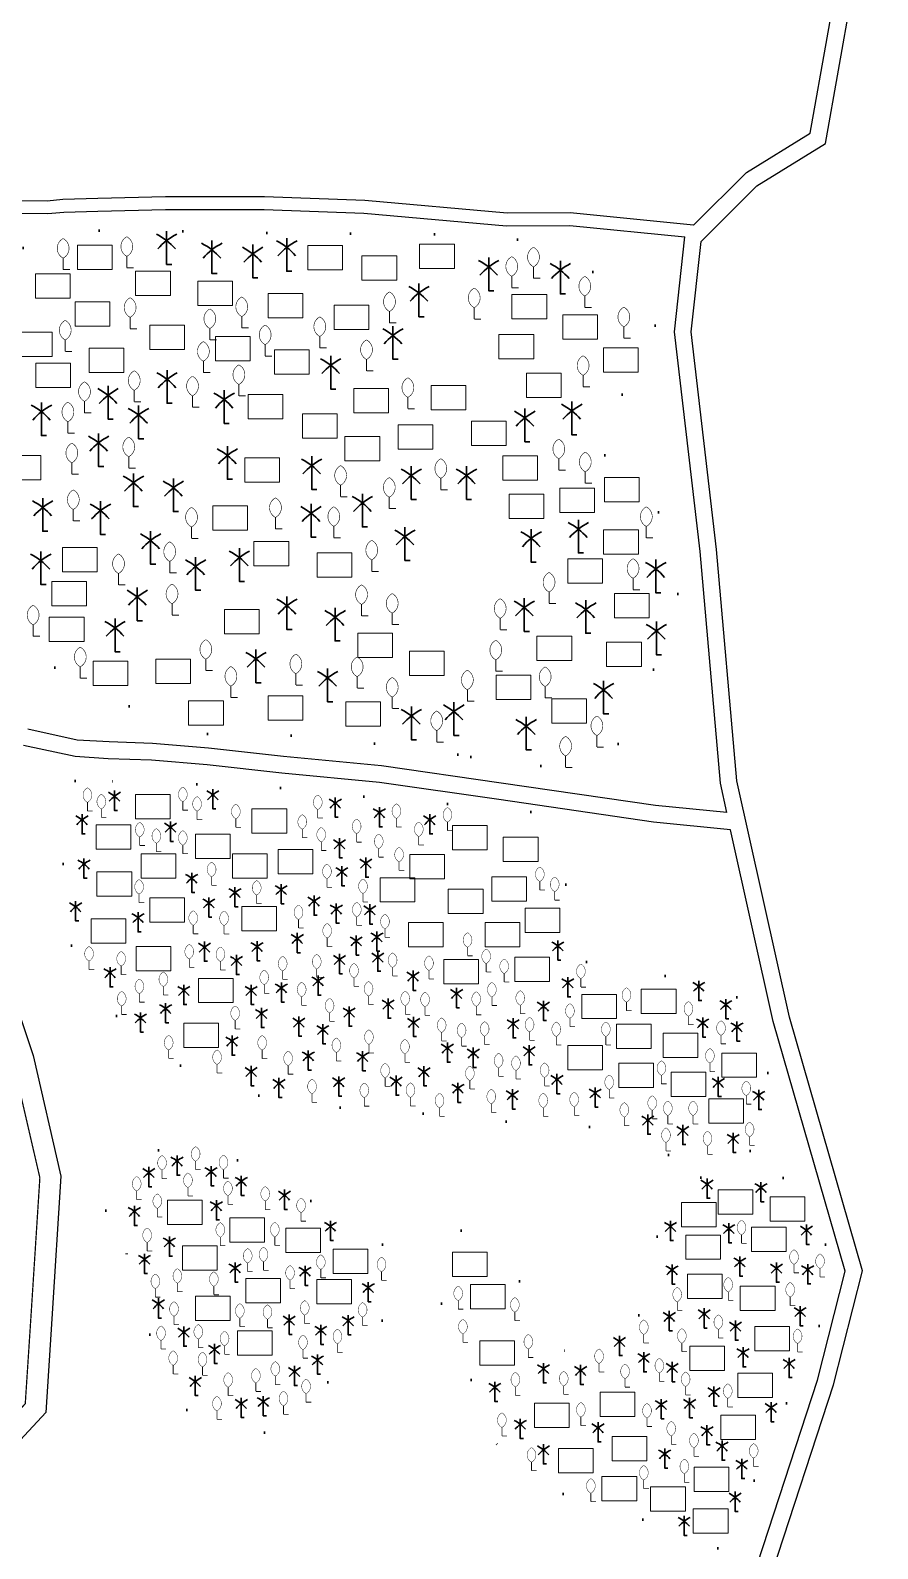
# Model space of a CAD drawing. Header units: millimetres. Extents: x 103 to 31322, y -126863 to -48.
# Drawn here: x 30540.9 to 30743.3, y -126451.6 to -126089.1 of the extents above; entities that cross this region are included whole.
import ezdxf

# ---------------------------------------------------------------- set-up
doc = ezdxf.new("R2010")
doc.units = ezdxf.units.MM
doc.header["$MEASUREMENT"] = 0
doc.linetypes.add('CENTERX2', pattern=[4, 2.5, -0.5, 0.5, -0.5])
doc.linetypes.add('DOT2', pattern=[0.125, 0, -0.125])
for name, color, linetype in [('Home Stead', 151, 'Continuous'), ('Khal', 4, 'Continuous'), ('Trees', 77, 'Continuous')]:
    doc.layers.add(name, color=color, linetype=linetype)
doc.layers.add('HOUSE', color=144, linetype='Continuous', lineweight=18)
doc.layers.add('PUCCA ROAD', color=1, linetype='Continuous', lineweight=30)

# ---------------------------------------------------------------- blocks, each defined once
blk = doc.blocks.new('A$C01DB3217')
at = {"layer": 'Trees', "color": 1, "lineweight": 30}
blk.add_lwpolyline([(0, 0.0028), (0, -0.00714), (0.00154, -0.00714)], dxfattribs=at)
for centre, start, end in [((-0.01201, -0.01535), 41.2491, 62.6782), ((0.01201, -0.01535), 117.3218, 138.7509)]:
    blk.add_arc(centre, 0.01949, start, end, dxfattribs=at)
blk = doc.blocks.new('A$C7FEE66E4')
at = {"layer": 'Trees', "linetype": 'Continuous', "const_width": 0.000142}
blk.add_lwpolyline([(0, 0.00001, 0.606435), (0, 0.00493, 0.606435)], format="xyb", close=True, dxfattribs=at)
at = {"layer": 'Trees', "linetype": 'Continuous', "const_width": 0.000252}
for points in [[(0, 0.00001), (0, -0.00287)], [(0, -0.00287), (0.00172, -0.00287)]]:
    blk.add_lwpolyline(points, dxfattribs=at)

msp = doc.modelspace()

# ---------------------------------------------------------------- linework, layer by layer
at = {"layer": 'Home Stead', "color": 7, "linetype": 'DOT2', "lineweight": 50, "ltscale": 159.474072, "flags": 128}
for points in [[(30505.89, -126183.34), (30505.89, -126183.34), (30510.35, -126179.5), (30522.37, -126175.21), (30530.1, -126172.06), (30534.39, -126166.34), (30534.68, -126157.76), (30539.83, -126138.6), (30556.15, -126136.88), (30573.6, -126136.88), (30591.92, -126137.45), (30607.95, -126137.45), (30633.37, -126137.87), (30648.46, -126137.28), (30666.4, -126140.73), (30672.01, -126144.28), (30689.72, -126157.6), (30691.45, -126165.16), (30686.33, -126172.17), (30674.27, -126183.59), (30674.27, -126187.69), (30675.69, -126189.42), (30679.94, -126191.31), (30683.73, -126192.89), (30685.3, -126193.83), (30688.46, -126196.67), (30690.32, -126201.14), (30693.05, -126213.58), (30695.57, -126223.19), (30695.57, -126227.28), (30694.63, -126236.26), (30688.79, -126242.72), (30685.64, -126246.82), (30681.69, -126259.24), (30670.22, -126265.47), (30657.59, -126264.16), (30646.12, -126262.52), (30646.12, -126262.52), (30633.82, -126260.56), (30621.03, -126259.08), (30605.79, -126257.44), (30594.8, -126257.44), (30580.05, -126256.95), (30567.75, -126252.04), (30548.73, -126242.53), (30537.75, -126235.16), (30527.15, -126224.88), (30520.61, -126222.39), (30512.98, -126218.5), (30509.09, -126213.83), (30506.29, -126204.96), (30505.89, -126183.34)], [(30551.58, -126268.25), (30548.66, -126288.74), (30548.66, -126303.69), (30556.14, -126318), (30568.83, -126333.28), (30603.97, -126346.61), (30627.72, -126345.96), (30640.73, -126349.21), (30672.29, -126350.19), (30681.08, -126353.12), (30698, -126359.29), (30714.27, -126356.37), (30716.87, -126344.99), (30717.18, -126334.34), (30711.71, -126322.49), (30704.64, -126313.83), (30682.29, -126315.65), (30674.76, -126312.92), (30669.97, -126306.31), (30668.15, -126300.15), (30668.83, -126293.09), (30667.46, -126284.88), (30661.28, -126275.82), (30653.82, -126274.87), (30623.83, -126272.37), (30596.71, -126269.56), (30564.37, -126268.55), (30551.58, -126268.25)], [(30558.89, -126370.86), (30568.23, -126356.98), (30582.37, -126354.71), (30602.57, -126365.31), (30627.81, -126380.7), (30625.04, -126397.1), (30617.46, -126402.65), (30611.66, -126412.49), (30606.35, -126419.8), (30595.25, -126424.6), (30586.66, -126422.07), (30578.58, -126419.05), (30574.29, -126411.22), (30570.76, -126404.41), (30565.46, -126388.77), (30563.44, -126378.68), (30558.89, -126370.86)], [(30646.22, -126411.29), (30639.48, -126399.6), (30638.69, -126383.94), (30641.86, -126375.61), (30648.8, -126375.81), (30655.35, -126382.94), (30658.52, -126389.29), (30662.49, -126398.61), (30668.44, -126404.35), (30674.99, -126402.77), (30678.56, -126400.19), (30687.09, -126395.43), (30688.68, -126393.25), (30690.26, -126386.12), (30690.26, -126379.97), (30691.45, -126371.05), (30694.43, -126364.51), (30706.73, -126361.73), (30719.23, -126362.33), (30725.77, -126365.5), (30732.41, -126383.2), (30730.17, -126396.44), (30719.92, -126420.82), (30712.54, -126438.36), (30708.45, -126451.21), (30700.22, -126451.96), (30691, -126445.73), (30676.29, -126441.75), (30669.56, -126439.26), (30661.58, -126435.02), (30655.1, -126430.79), (30649.62, -126422.56), (30646.22, -126411.29)]]:
    msp.add_lwpolyline(points, dxfattribs=at)
at = {"layer": 'HOUSE'}
for points in [[(30552.15, -126146.16), (30560.45, -126146.16), (30560.45, -126140.36), (30552.15, -126140.36), (30552.15, -126146.16)], [(30607.16, -126146.28), (30615.45, -126146.28), (30615.45, -126140.47), (30607.16, -126140.47), (30607.16, -126146.28)], [(30633.9, -126145.93), (30642.2, -126145.93), (30642.2, -126140.12), (30633.9, -126140.12), (30633.9, -126145.93)], [(30620.12, -126148.73), (30628.42, -126148.73), (30628.42, -126142.92), (30620.12, -126142.92), (30620.12, -126148.73)], [(30542.11, -126153.05), (30550.41, -126153.05), (30550.41, -126147.24), (30542.11, -126147.24), (30542.11, -126153.05)], [(30566.05, -126152.35), (30574.35, -126152.35), (30574.35, -126146.54), (30566.05, -126146.54), (30566.05, -126152.35)], [(30580.88, -126154.8), (30589.18, -126154.8), (30589.18, -126148.99), (30580.88, -126148.99), (30580.88, -126154.8)], [(30597.7, -126157.72), (30605.99, -126157.72), (30605.99, -126151.91), (30597.7, -126151.91), (30597.7, -126157.72)], [(30551.57, -126159.7), (30559.87, -126159.7), (30559.87, -126153.89), (30551.57, -126153.89), (30551.57, -126159.7)], [(30613.46, -126160.52), (30621.76, -126160.52), (30621.76, -126154.71), (30613.46, -126154.71), (30613.46, -126160.52)], [(30655.95, -126157.91), (30664.25, -126157.91), (30664.25, -126152.1), (30655.95, -126152.1), (30655.95, -126157.91)], [(30668.1, -126162.82), (30676.4, -126162.82), (30676.4, -126157.01), (30668.1, -126157.01), (30668.1, -126162.82)], [(30537.79, -126166.94), (30546.09, -126166.94), (30546.09, -126161.13), (30537.79, -126161.13), (30537.79, -126166.94)], [(30569.44, -126165.3), (30577.73, -126165.3), (30577.73, -126159.49), (30569.44, -126159.49), (30569.44, -126165.3)], [(30585.09, -126167.99), (30593.38, -126167.99), (30593.38, -126162.18), (30585.09, -126162.18), (30585.09, -126167.99)], [(30652.85, -126167.47), (30661.14, -126167.47), (30661.14, -126161.66), (30652.85, -126161.66), (30652.85, -126167.47)], [(30554.96, -126170.79), (30563.25, -126170.79), (30563.25, -126164.98), (30554.96, -126164.98), (30554.96, -126170.79)], [(30599.22, -126171.14), (30607.51, -126171.14), (30607.51, -126165.33), (30599.22, -126165.33), (30599.22, -126171.14)], [(30677.8, -126170.7), (30686.09, -126170.7), (30686.09, -126164.89), (30677.8, -126164.89), (30677.8, -126170.7)], [(30542.21, -126174.33), (30550.51, -126174.33), (30550.51, -126168.52), (30542.21, -126168.52), (30542.21, -126174.33)], [(30659.44, -126176.77), (30667.74, -126176.77), (30667.74, -126170.96), (30659.44, -126170.96), (30659.44, -126176.77)], [(30592.92, -126181.79), (30601.21, -126181.79), (30601.21, -126175.99), (30592.92, -126175.99), (30592.92, -126181.79)], [(30618.15, -126180.4), (30626.45, -126180.4), (30626.45, -126174.59), (30618.15, -126174.59), (30618.15, -126180.4)], [(30636.61, -126179.7), (30644.9, -126179.7), (30644.9, -126173.89), (30636.61, -126173.89), (30636.61, -126179.7)], [(30605.88, -126186.46), (30614.17, -126186.46), (30614.17, -126180.66), (30605.88, -126180.66), (30605.88, -126186.46)], [(30628.78, -126189.04), (30637.08, -126189.04), (30637.08, -126183.23), (30628.78, -126183.23), (30628.78, -126189.04)], [(30646.3, -126188.22), (30654.59, -126188.22), (30654.59, -126182.41), (30646.3, -126182.41), (30646.3, -126188.22)], [(30616.05, -126191.84), (30624.35, -126191.84), (30624.35, -126186.03), (30616.05, -126186.03), (30616.05, -126191.84)], [(30535.14, -126196.41), (30543.43, -126196.41), (30543.43, -126190.61), (30535.14, -126190.61), (30535.14, -126196.41)], [(30592.1, -126196.97), (30600.39, -126196.97), (30600.39, -126191.16), (30592.1, -126191.16), (30592.1, -126196.97)], [(30653.77, -126196.5), (30662.07, -126196.5), (30662.07, -126190.7), (30653.77, -126190.7), (30653.77, -126196.5)], [(30667.39, -126204.18), (30675.69, -126204.18), (30675.69, -126198.37), (30667.39, -126198.37), (30667.39, -126204.18)], [(30678.06, -126201.64), (30686.36, -126201.64), (30686.36, -126195.83), (30678.06, -126195.83), (30678.06, -126201.64)], [(30584.51, -126208.4), (30592.8, -126208.4), (30592.8, -126202.6), (30584.51, -126202.6), (30584.51, -126208.4)], [(30655.27, -126205.61), (30663.56, -126205.61), (30663.56, -126199.8), (30655.27, -126199.8), (30655.27, -126205.61)], [(30677.85, -126214.16), (30686.14, -126214.16), (30686.14, -126208.35), (30677.85, -126208.35), (30677.85, -126214.16)], [(30548.54, -126218.36), (30556.84, -126218.36), (30556.84, -126212.55), (30548.54, -126212.55), (30548.54, -126218.36)], [(30594.32, -126216.92), (30602.61, -126216.92), (30602.61, -126211.11), (30594.32, -126211.11), (30594.32, -126216.92)], [(30609.38, -126219.61), (30617.68, -126219.61), (30617.68, -126213.8), (30609.38, -126213.8), (30609.38, -126219.61)], [(30669.29, -126221.04), (30677.59, -126221.04), (30677.59, -126215.24), (30669.29, -126215.24), (30669.29, -126221.04)], [(30545.99, -126226.52), (30554.28, -126226.52), (30554.28, -126220.71), (30545.99, -126220.71), (30545.99, -126226.52)], [(30680.46, -126229.36), (30688.76, -126229.36), (30688.76, -126223.55), (30680.46, -126223.55), (30680.46, -126229.36)], [(30587.26, -126233.14), (30595.56, -126233.14), (30595.56, -126227.33), (30587.26, -126227.33), (30587.26, -126233.14)], [(30545.43, -126235.04), (30553.73, -126235.04), (30553.73, -126229.23), (30545.43, -126229.23), (30545.43, -126235.04)], [(30619.11, -126238.84), (30627.4, -126238.84), (30627.4, -126233.03), (30619.11, -126233.03), (30619.11, -126238.84)], [(30661.92, -126239.57), (30670.22, -126239.57), (30670.22, -126233.76), (30661.92, -126233.76), (30661.92, -126239.57)], [(30678.56, -126241), (30686.86, -126241), (30686.86, -126235.19), (30678.56, -126235.19), (30678.56, -126241)], [(30631.47, -126243.11), (30639.76, -126243.11), (30639.76, -126237.3), (30631.47, -126237.3), (30631.47, -126243.11)], [(30555.89, -126245.49), (30564.18, -126245.49), (30564.18, -126239.68), (30555.89, -126239.68), (30555.89, -126245.49)], [(30570.86, -126245.01), (30579.16, -126245.01), (30579.16, -126239.2), (30570.86, -126239.2), (30570.86, -126245.01)], [(30652.18, -126248.83), (30660.47, -126248.83), (30660.47, -126243.03), (30652.18, -126243.03), (30652.18, -126248.83)], [(30578.7, -126254.99), (30587, -126254.99), (30587, -126249.18), (30578.7, -126249.18), (30578.7, -126254.99)], [(30597.72, -126253.8), (30606.01, -126253.8), (30606.01, -126247.99), (30597.72, -126247.99), (30597.72, -126253.8)], [(30616.26, -126255.22), (30624.55, -126255.22), (30624.55, -126249.42), (30616.26, -126249.42), (30616.26, -126255.22)], [(30665.49, -126254.53), (30673.78, -126254.53), (30673.78, -126248.73), (30665.49, -126248.73), (30665.49, -126254.53)], [(30565.98, -126277.33), (30574.28, -126277.33), (30574.28, -126271.52), (30565.98, -126271.52), (30565.98, -126277.33)], [(30593.84, -126280.78), (30602.14, -126280.78), (30602.14, -126274.98), (30593.84, -126274.98), (30593.84, -126280.78)], [(30556.64, -126284.59), (30564.94, -126284.59), (30564.94, -126278.78), (30556.64, -126278.78), (30556.64, -126284.59)], [(30641.77, -126284.76), (30650.06, -126284.76), (30650.06, -126278.95), (30641.77, -126278.95), (30641.77, -126284.76)], [(30580.34, -126286.84), (30588.64, -126286.84), (30588.64, -126281.03), (30580.34, -126281.03), (30580.34, -126286.84)], [(30653.88, -126287.53), (30662.18, -126287.53), (30662.18, -126281.72), (30653.88, -126281.72), (30653.88, -126287.53)], [(30567.37, -126291.5), (30575.66, -126291.5), (30575.66, -126285.7), (30567.37, -126285.7), (30567.37, -126291.5)], [(30589.17, -126291.5), (30597.46, -126291.5), (30597.46, -126285.7), (30589.17, -126285.7), (30589.17, -126291.5)], [(30600.07, -126290.47), (30608.36, -126290.47), (30608.36, -126284.66), (30600.07, -126284.66), (30600.07, -126290.47)], [(30631.56, -126291.68), (30639.86, -126291.68), (30639.86, -126285.87), (30631.56, -126285.87), (30631.56, -126291.68)], [(30556.81, -126295.83), (30565.11, -126295.83), (30565.11, -126290.02), (30556.81, -126290.02), (30556.81, -126295.83)], [(30624.47, -126297.21), (30632.76, -126297.21), (30632.76, -126291.4), (30624.47, -126291.4), (30624.47, -126297.21)], [(30651.11, -126297.04), (30659.41, -126297.04), (30659.41, -126291.23), (30651.11, -126291.23), (30651.11, -126297.04)], [(30569.44, -126302.05), (30577.74, -126302.05), (30577.74, -126296.25), (30569.44, -126296.25), (30569.44, -126302.05)], [(30640.73, -126299.98), (30649.03, -126299.98), (30649.03, -126294.17), (30640.73, -126294.17), (30640.73, -126299.98)], [(30591.42, -126304.13), (30599.71, -126304.13), (30599.71, -126298.32), (30591.42, -126298.32), (30591.42, -126304.13)], [(30659.08, -126304.48), (30667.38, -126304.48), (30667.38, -126298.68), (30659.08, -126298.68), (30659.08, -126304.48)], [(30555.43, -126307.07), (30563.72, -126307.07), (30563.72, -126301.26), (30555.43, -126301.26), (30555.43, -126307.07)], [(30631.21, -126307.93), (30639.51, -126307.93), (30639.51, -126302.12), (30631.21, -126302.12), (30631.21, -126307.93)], [(30649.55, -126307.93), (30657.85, -126307.93), (30657.85, -126302.12), (30649.55, -126302.12), (30649.55, -126307.93)], [(30566.16, -126313.64), (30574.45, -126313.64), (30574.45, -126307.83), (30566.16, -126307.83), (30566.16, -126313.64)], [(30639.69, -126316.75), (30647.99, -126316.75), (30647.99, -126310.94), (30639.69, -126310.94), (30639.69, -126316.75)], [(30656.65, -126316.23), (30664.94, -126316.23), (30664.94, -126310.42), (30656.65, -126310.42), (30656.65, -126316.23)], [(30581.04, -126321.24), (30589.33, -126321.24), (30589.33, -126315.44), (30581.04, -126315.44), (30581.04, -126321.24)], [(30686.84, -126323.85), (30695.14, -126323.85), (30695.14, -126318.04), (30686.84, -126318.04), (30686.84, -126323.85)], [(30672.67, -126325.07), (30680.96, -126325.07), (30680.96, -126319.26), (30672.67, -126319.26), (30672.67, -126325.07)], [(30577.58, -126331.97), (30585.87, -126331.97), (30585.87, -126326.16), (30577.58, -126326.16), (30577.58, -126331.97)], [(30680.9, -126332.23), (30689.19, -126332.23), (30689.19, -126326.42), (30680.9, -126326.42), (30680.9, -126332.23)], [(30692.03, -126334.36), (30700.32, -126334.36), (30700.32, -126328.55), (30692.03, -126328.55), (30692.03, -126334.36)], [(30669.32, -126337.25), (30677.61, -126337.25), (30677.61, -126331.45), (30669.32, -126331.45), (30669.32, -126337.25)], [(30706.05, -126339.08), (30714.34, -126339.08), (30714.34, -126333.28), (30706.05, -126333.28), (30706.05, -126339.08)], [(30681.51, -126341.52), (30689.8, -126341.52), (30689.8, -126335.71), (30681.51, -126335.71), (30681.51, -126341.52)], [(30694.01, -126343.65), (30702.3, -126343.65), (30702.3, -126337.84), (30694.01, -126337.84), (30694.01, -126343.65)], [(30703, -126350.05), (30711.29, -126350.05), (30711.29, -126344.24), (30703, -126344.24), (30703, -126350.05)], [(30705.2, -126371.74), (30713.49, -126371.74), (30713.49, -126365.93), (30705.2, -126365.93), (30705.2, -126371.74)], [(30573.65, -126374.22), (30581.94, -126374.22), (30581.94, -126368.41), (30573.65, -126368.41), (30573.65, -126374.22)], [(30696.43, -126374.8), (30704.72, -126374.8), (30704.72, -126368.99), (30696.43, -126368.99), (30696.43, -126374.8)], [(30717.66, -126373.46), (30725.95, -126373.46), (30725.95, -126367.65), (30717.66, -126367.65), (30717.66, -126373.46)], [(30588.58, -126378.45), (30596.87, -126378.45), (30596.87, -126372.64), (30588.58, -126372.64), (30588.58, -126378.45)], [(30601.96, -126380.9), (30610.25, -126380.9), (30610.25, -126375.09), (30601.96, -126375.09), (30601.96, -126380.9)], [(30697.45, -126382.54), (30705.74, -126382.54), (30705.74, -126376.74), (30697.45, -126376.74), (30697.45, -126382.54)], [(30713.15, -126380.71), (30721.45, -126380.71), (30721.45, -126374.9), (30713.15, -126374.9), (30713.15, -126380.71)], [(30577.21, -126385.13), (30585.5, -126385.13), (30585.5, -126379.33), (30577.21, -126379.33), (30577.21, -126385.13)], [(30613.21, -126385.96), (30621.5, -126385.96), (30621.5, -126380.15), (30613.21, -126380.15), (30613.21, -126385.96)], [(30641.75, -126386.62), (30650.05, -126386.62), (30650.05, -126380.81), (30641.75, -126380.81), (30641.75, -126386.62)], [(30592.37, -126392.93), (30600.67, -126392.93), (30600.67, -126387.13), (30592.37, -126387.13), (30592.37, -126392.93)], [(30609.32, -126393.16), (30617.61, -126393.16), (30617.61, -126387.35), (30609.32, -126387.35), (30609.32, -126393.16)], [(30697.85, -126391.92), (30706.15, -126391.92), (30706.15, -126386.11), (30697.85, -126386.11), (30697.85, -126391.92)], [(30646.04, -126394.37), (30654.33, -126394.37), (30654.33, -126388.56), (30646.04, -126388.56), (30646.04, -126394.37)], [(30710.5, -126394.78), (30718.8, -126394.78), (30718.8, -126388.97), (30710.5, -126388.97), (30710.5, -126394.78)], [(30580.33, -126397.17), (30588.62, -126397.17), (30588.62, -126391.36), (30580.33, -126391.36), (30580.33, -126397.17)], [(30713.97, -126404.36), (30722.27, -126404.36), (30722.27, -126398.55), (30713.97, -126398.55), (30713.97, -126404.36)], [(30590.36, -126405.41), (30598.66, -126405.41), (30598.66, -126399.61), (30590.36, -126399.61), (30590.36, -126405.41)], [(30648.28, -126407.82), (30656.58, -126407.82), (30656.58, -126402.02), (30648.28, -126402.02), (30648.28, -126407.82)], [(30698.47, -126409.05), (30706.76, -126409.05), (30706.76, -126403.24), (30698.47, -126403.24), (30698.47, -126409.05)], [(30709.89, -126415.57), (30718.19, -126415.57), (30718.19, -126409.76), (30709.89, -126409.76), (30709.89, -126415.57)], [(30677.05, -126420.05), (30685.34, -126420.05), (30685.34, -126414.25), (30677.05, -126414.25), (30677.05, -126420.05)], [(30661.34, -126422.71), (30669.63, -126422.71), (30669.63, -126416.9), (30661.34, -126416.9), (30661.34, -126422.71)], [(30705.81, -126425.56), (30714.11, -126425.56), (30714.11, -126419.75), (30705.81, -126419.75), (30705.81, -126425.56)], [(30679.9, -126430.66), (30688.2, -126430.66), (30688.2, -126424.85), (30679.9, -126424.85), (30679.9, -126430.66)], [(30667.05, -126433.51), (30675.35, -126433.51), (30675.35, -126427.7), (30667.05, -126427.7), (30667.05, -126433.51)], [(30677.45, -126440.24), (30685.75, -126440.24), (30685.75, -126434.43), (30677.45, -126434.43), (30677.45, -126440.24)], [(30699.49, -126438), (30707.78, -126438), (30707.78, -126432.19), (30699.49, -126432.19), (30699.49, -126438)], [(30689.07, -126442.71), (30697.37, -126442.71), (30697.37, -126436.9), (30689.07, -126436.9), (30689.07, -126442.71)], [(30699.27, -126447.95), (30707.56, -126447.95), (30707.56, -126442.14), (30699.27, -126442.14), (30699.27, -126447.95)]]:
    msp.add_lwpolyline(points, dxfattribs=at)
at = {"layer": 'Khal', "color": 3, "lineweight": 25, "ltscale": 0.1}
msp.add_lwpolyline([(30346.51, -126133.6), (30400.67, -126143.19), (30415.53, -126149.96), (30424.75, -126176.29), (30433.78, -126192.57), (30452.5, -126208.96), (30475.43, -126229.03), (30490.1, -126243.28), (30511.11, -126266.49), (30526.96, -126288.86), (30532.32, -126297.86), (30537.53, -126321.71), (30541.55, -126333.86), (30548.21, -126362.66), (30546.01, -126396.72), (30544.56, -126419.14), (30524.13, -126441.05), (30516.99, -126450.08), (30511.97, -126478.39)], dxfattribs=at)
at = {"layer": 'Khal', "color": 7, "linetype": 'CENTERX2', "lineweight": 30, "ltscale": 5, "const_width": 0.303}
msp.add_lwpolyline([(30345.64, -126138.53), (30399.17, -126148), (30411.51, -126153.63), (30420.17, -126178.34), (30429.83, -126195.76), (30449.21, -126212.72), (30472.04, -126232.71), (30486.5, -126246.75), (30507.2, -126269.62), (30522.76, -126291.59), (30527.61, -126299.72), (30532.7, -126323.04), (30536.73, -126335.21), (30543.17, -126363.07), (30541.03, -126396.4), (30539.68, -126417.03), (30520.34, -126437.79), (30512.29, -126447.97), (30506.92, -126478.26)], dxfattribs=at)
at = {"layer": 'PUCCA ROAD', "lineweight": 25}
for points in [[(30065.81, -126610.11), (30158, -126570.64), (30190.32, -126571.65), (30271.49, -126586.24), (30343.4, -126587.86), (30443.26, -126611.03), (30497, -126617.12), (30531.91, -126622.54), (30570.35, -126600.82), (30640.31, -126543.16), (30686.58, -126503.44), (30718.22, -126457.05), (30732.76, -126412.5), (30739.67, -126385.26), (30722.21, -126324.73), (30709.7, -126268.25), (30704.85, -126213.07), (30698.79, -126161.03), (30701.12, -126139.48), (30714.44, -126126.17), (30730.82, -126116.1), (30743.31, -126045.94)], [(30699.33, -126135.6), (30711.95, -126123.01), (30727.2, -126113.64), (30739.37, -126045.22)], [(30699.33, -126135.6), (30669.88, -126132.62), (30654.77, -126132.74), (30620.77, -126129.7), (30596.83, -126128.84), (30573.18, -126128.84), (30556.98, -126129.2), (30548.69, -126129.45), (30544.91, -126129.81), (30516.4, -126129.69)], [(30516.31, -126132.69), (30545.05, -126132.81), (30548.88, -126132.44), (30557.05, -126132.2), (30573.22, -126131.84), (30596.77, -126131.84), (30620.58, -126132.69), (30654.65, -126135.74), (30669.74, -126135.62), (30697.21, -126138.4)], [(30707.28, -126275.83), (30705.74, -126268.86), (30700.87, -126213.48), (30694.76, -126161.04), (30697.21, -126138.4)], [(30707.28, -126275.83), (30690.27, -126274.16), (30653.4, -126268.8), (30624.78, -126264.72), (30601.35, -126262.5), (30583.49, -126260.44), (30570.09, -126259.35), (30559.7, -126258.99), (30552.12, -126258.53), (30540.29, -126255.95)], [(30708.19, -126279.94), (30689.78, -126278.13), (30652.83, -126272.76), (30624.31, -126268.69), (30600.94, -126266.48), (30583.1, -126264.42), (30569.86, -126263.35), (30559.51, -126262.99), (30551.57, -126262.5), (30539.28, -126259.82)], [(30530.53, -126618.28), (30531.15, -126618.38), (30568.08, -126597.51), (30637.73, -126540.1), (30683.58, -126500.75), (30714.59, -126455.26), (30728.92, -126411.39), (30735.52, -126385.33), (30718.33, -126325.72), (30708.19, -126279.94)]]:
    msp.add_lwpolyline(points, dxfattribs=at)

# ---------------------------------------------------------------- block references
at = {"layer": 'Trees', "ltscale": 0.1}
for p, xscale, yscale, zscale in [((30573.44, -126139.26), 796.8582568693673, 796.8582568693673, 796.8582568693635), ((30584.26, -126141.46), 796.8582568693673, 796.8582568693673, 796.8582568693635), ((30594.03, -126142.43), 796.8582568693673, 796.8582568693673, 796.8582568693635), ((30602.16, -126140.89), 796.8582568693673, 796.8582568693673, 796.8582568693635), ((30650.39, -126145.56), 796.8582568693673, 796.8582568693673, 796.8582568693635), ((30667.51, -126146.32), 796.8582568693673, 796.8582568693673, 796.8582568693635), ((30633.72, -126151.77), 796.8582568693673, 796.8582568693673, 796.8582568693635), ((30627.51, -126161.91), 796.8582568693673, 796.8582568693673, 796.8582568693635), ((30573.56, -126172.41), 796.8582568693673, 796.8582568693673, 796.8582568693635), ((30612.66, -126169.03), 796.8582568693673, 796.8582568693673, 796.8582568693635), ((30559.47, -126176.19), 796.8582568693673, 796.8582568693673, 796.8582568693635), ((30587.2, -126177.25), 796.8582568693673, 796.8582568693673, 796.8582568693635), ((30543.56, -126180.13), 796.8582568693673, 796.8582568693673, 796.8582568693635), ((30566.74, -126180.89), 796.8582568693673, 796.8582568693673, 796.8582568693635), ((30659.03, -126181.6), 796.8582568693673, 796.8582568693673, 796.8582568693635), ((30670.24, -126179.93), 796.8582568693673, 796.8582568693673, 796.8582568693635), ((30557.2, -126187.55), 796.8582568693673, 796.8582568693673, 796.8582568693635), ((30587.96, -126190.58), 796.8582568693673, 796.8582568693673, 796.8582568693635), ((30608.11, -126193), 796.8582568693673, 796.8582568693673, 796.8582568693635), ((30565.53, -126197.09), 796.8582568693673, 796.8582568693673, 796.8582568693635), ((30631.9, -126195.38), 796.8582568693673, 796.8582568693673, 796.8582568693635), ((30645.09, -126195.38), 796.8582568693673, 796.8582568693673, 796.8582568693635), ((30575.08, -126198.3), 796.8582568693673, 796.8582568693673, 796.8582568693635), ((30543.86, -126202.99), 796.8582568693673, 796.8582568693673, 796.8582568693635), ((30557.65, -126203.75), 796.8582568693673, 796.8582568693673, 796.8582568693635), ((30607.96, -126204.36), 796.8582568693673, 796.8582568693673, 796.8582568693635), ((30620.23, -126201.94), 796.8582568693673, 796.8582568693673, 796.8582568693635), ((30671.82, -126208.17), 796.8582568693673, 796.8582568693673, 796.8582568693635), ((30569.62, -126210.87), 796.8582568693673, 796.8582568693673, 796.8582568693635), ((30630.38, -126209.96), 796.8582568693673, 796.8582568693673, 796.8582568693635), ((30660.54, -126210.37), 796.8582568693673, 796.8582568693673, 796.8582568693635), ((30543.41, -126215.71), 796.8582568693673, 796.8582568693673, 796.8582568693635), ((30590.83, -126214.96), 796.8582568693673, 796.8582568693673, 796.8582568693635), ((30580.38, -126217.08), 796.8582568693673, 796.8582568693673, 796.8582568693635), ((30690.31, -126217.69), 796.8582568693673, 796.8582568693673, 796.8582568693635), ((30566.44, -126224.34), 796.8582568693673, 796.8582568693673, 796.8582568693635), ((30602.2, -126226.46), 796.8582568693673, 796.8582568693673, 796.8582568693635), ((30613.71, -126229.19), 796.8582568693673, 796.8582568693673, 796.8582568693635), ((30658.89, -126226.9), 796.8582568693673, 796.8582568693673, 796.8582568693635), ((30673.59, -126227.36), 796.8582568693673, 796.8582568693673, 796.8582568693635), ((30561.14, -126231.76), 796.8582568693673, 796.8582568693673, 796.8582568693635), ((30690.45, -126232.49), 796.8582568693673, 796.8582568693673, 796.8582568693635), ((30594.8, -126239.17), 796.8582568693673, 796.8582568693673, 796.8582568693635), ((30611.92, -126243.71), 796.8582568693673, 796.8582568693673, 796.8582568693635), ((30677.83, -126246.59), 796.8582568693673, 796.8582568693673, 796.8582568693635), ((30642.07, -126251.73), 796.8582568693673, 796.8582568693673, 796.8582568693635), ((30631.92, -126252.79), 796.8582568693673, 796.8582568693673, 796.8582568693635), ((30659.35, -126255.22), 796.8582568693673, 796.8582568693673, 796.8582568693635), ((30560.99, -126271.95), 474.0691434872497, 474.069143487257, 474.0691434872481), ((30584.49, -126271.6), 474.0691434872497, 474.069143487257, 474.0691434872481), ((30613.74, -126273.59), 474.0691434872497, 474.069143487257, 474.0691434872481), ((30624.27, -126275.89), 474.0691434872497, 474.069143487257, 474.0691434872481), ((30553.24, -126277.58), 474.0691434872497, 474.069143487257, 474.0691434872481), ((30574.38, -126279.34), 474.0691434872497, 474.069143487257, 474.0691434872481), ((30636.3, -126277.58), 474.0691434872497, 474.069143487257, 474.0691434872481), ((30614.75, -126283.31), 474.0691434872497, 474.069143487257, 474.0691434872481), ((30553.71, -126288.15), 474.0691434872497, 474.069143487257, 474.0691434872481), ((30615.32, -126289.97), 474.0691434872497, 474.069143487257, 474.0691434872481), ((30621.03, -126287.92), 474.0691434872497, 474.069143487257, 474.0691434872481), ((30579.44, -126291.55), 474.0691434872497, 474.069143487257, 474.0691434872481), ((30600.82, -126294.26), 474.0691434872497, 474.069143487257, 474.0691434872481), ((30551.71, -126298.36), 474.0691434872497, 474.069143487257, 474.0691434872481), ((30583.55, -126297.43), 474.0691434872497, 474.069143487257, 474.0691434872481), ((30589.78, -126294.96), 474.0691434872497, 474.069143487257, 474.0691434872481), ((30608.66, -126297), 474.0691434872497, 474.069143487257, 474.0691434872481), ((30566.63, -126300.95), 474.0691434872497, 474.069143487257, 474.0691434872481), ((30613.99, -126298.9), 474.0691434872497, 474.069143487257, 474.0691434872481), ((30621.98, -126299.09), 474.0691434872497, 474.069143487257, 474.0691434872481), ((30623.69, -126305.56), 474.0691434872497, 474.069143487257, 474.0691434872481), ((30582.49, -126307.99), 474.0691434872497, 474.069143487257, 474.0691434872481), ((30595.06, -126307.87), 474.0691434872497, 474.069143487257, 474.0691434872481), ((30604.67, -126305.94), 474.0691434872497, 474.069143487257, 474.0691434872481), ((30618.75, -126306.51), 474.0691434872497, 474.069143487257, 474.0691434872481), ((30666.91, -126307.7), 474.0691434872497, 474.069143487257, 474.0691434872481), ((30590.13, -126311.16), 474.0691434872497, 474.069143487257, 474.0691434872481), ((30614.76, -126310.94), 474.0691434872497, 474.069143487257, 474.0691434872481), ((30623.89, -126310.37), 474.0691434872497, 474.069143487257, 474.0691434872481), ((30559.93, -126314.1), 474.0691434872497, 474.069143487257, 474.0691434872481), ((30609.62, -126316.08), 474.0691434872497, 474.069143487257, 474.0691434872481), ((30632.31, -126314.92), 474.0691434872497, 474.069143487257, 474.0691434872481), ((30669.29, -126316.49), 474.0691434872497, 474.069143487257, 474.0691434872481), ((30577.56, -126318.32), 474.0691434872497, 474.069143487257, 474.0691434872481), ((30593.65, -126318.32), 474.0691434872497, 474.069143487257, 474.0691434872481), ((30600.86, -126317.73), 474.0691434872497, 474.069143487257, 474.0691434872481), ((30642.72, -126319.06), 474.0691434872497, 474.069143487257, 474.0691434872481), ((30700.57, -126317.35), 474.0691434872497, 474.069143487257, 474.0691434872481), ((30573.21, -126322.67), 474.0691434872497, 474.069143487257, 474.0691434872481), ((30617.04, -126323.49), 474.0691434872497, 474.069143487257, 474.0691434872481), ((30626.36, -126321.59), 474.0691434872497, 474.069143487257, 474.0691434872481), ((30663.46, -126322.1), 474.0691434872497, 474.069143487257, 474.0691434872481), ((30707.04, -126321.72), 474.0691434872497, 474.069143487257, 474.0691434872481), ((30567.22, -126324.9), 474.0691434872497, 474.069143487257, 474.0691434872481), ((30596.1, -126323.81), 474.0691434872497, 474.069143487257, 474.0691434872481), ((30605.05, -126325.9), 474.0691434872497, 474.069143487257, 474.0691434872481), ((30632.45, -126325.97), 474.0691434872497, 474.069143487257, 474.0691434872481), ((30656.23, -126326.28), 474.0691434872497, 474.069143487257, 474.0691434872481), ((30701.52, -126326.09), 474.0691434872497, 474.069143487257, 474.0691434872481), ((30709.7, -126327.05), 474.0691434872497, 474.069143487257, 474.0691434872481), ((30589.07, -126330.42), 474.0691434872497, 474.069143487257, 474.0691434872481), ((30610.76, -126327.68), 474.0691434872497, 474.069143487257, 474.0691434872481), ((30607.3, -126333.97), 474.0691434872497, 474.069143487257, 474.0691434872481), ((30620.27, -126334.14), 474.0691434872497, 474.069143487257, 474.0691434872481), ((30640.51, -126332.1), 474.0691434872497, 474.069143487257, 474.0691434872481), ((30646.72, -126333.32), 474.0691434872497, 474.069143487257, 474.0691434872481), ((30660.04, -126332.75), 474.0691434872497, 474.069143487257, 474.0691434872481), ((30593.63, -126337.69), 474.0691434872497, 474.069143487257, 474.0691434872481), ((30634.92, -126337.76), 474.0691434872497, 474.069143487257, 474.0691434872481), ((30600.29, -126340.55), 474.0691434872497, 474.069143487257, 474.0691434872481), ((30614.56, -126340.17), 474.0691434872497, 474.069143487257, 474.0691434872481), ((30628.26, -126339.98), 474.0691434872497, 474.069143487257, 474.0691434872481), ((30643.05, -126341.7), 474.0691434872497, 474.069143487257, 474.0691434872481), ((30666.7, -126339.6), 474.0691434872497, 474.069143487257, 474.0691434872481), ((30705.24, -126340.31), 474.0691434872497, 474.069143487257, 474.0691434872481), ((30656.05, -126343.27), 474.0691434872497, 474.069143487257, 474.0691434872481), ((30675.83, -126342.83), 474.0691434872497, 474.069143487257, 474.0691434872481), ((30714.89, -126343.38), 474.0691434872497, 474.069143487257, 474.0691434872481), ((30688.39, -126349.29), 474.0691434872497, 474.069143487257, 474.0691434872481), ((30696.76, -126351.76), 474.0691434872497, 474.069143487257, 474.0691434872481), ((30708.81, -126353.66), 474.0691434872497, 474.069143487257, 474.0691434872481), ((30575.94, -126359.07), 474.0691434872497, 474.069143487257, 474.0691434872481), ((30569.19, -126361.82), 474.0691434872497, 474.069143487257, 474.0691434872481), ((30584.07, -126361.59), 474.0691434872497, 474.069143487257, 474.0691434872481), ((30591.29, -126363.9), 474.0691434872497, 474.069143487257, 474.0691434872481), ((30601.59, -126367.22), 474.0691434872497, 474.069143487257, 474.0691434872481), ((30702.56, -126364.59), 474.0691434872497, 474.069143487257, 474.0691434872481), ((30715.44, -126365.42), 474.0691434872497, 474.069143487257, 474.0691434872481), ((30585.33, -126369.74), 474.0691434872497, 474.069143487257, 474.0691434872481), ((30565.75, -126371.09), 474.0691434872497, 474.069143487257, 474.0691434872481), ((30612.58, -126374.66), 474.0691434872497, 474.069143487257, 474.0691434872481), ((30693.82, -126374.68), 474.0691434872497, 474.069143487257, 474.0691434872481), ((30707.75, -126375.2), 474.0691434872497, 474.069143487257, 474.0691434872481), ((30726.29, -126375.58), 474.0691434872497, 474.069143487257, 474.0691434872481), ((30574.11, -126378.41), 474.0691434872497, 474.069143487257, 474.0691434872481), ((30568.16, -126382.53), 474.0691434872497, 474.069143487257, 474.0691434872481), ((30589.8, -126384.59), 474.0691434872497, 474.069143487257, 474.0691434872481), ((30606.51, -126385.39), 474.0691434872497, 474.069143487257, 474.0691434872481), ((30694.19, -126385.07), 474.0691434872497, 474.069143487257, 474.0691434872481), ((30710.39, -126383.18), 474.0691434872497, 474.069143487257, 474.0691434872481), ((30719.13, -126384.64), 474.0691434872497, 474.069143487257, 474.0691434872481), ((30726.59, -126385.02), 474.0691434872497, 474.069143487257, 474.0691434872481), ((30621.62, -126389.3), 474.0691434872497, 474.069143487257, 474.0691434872481), ((30571.48, -126393.17), 474.0691434872497, 474.069143487257, 474.0691434872481), ((30693.54, -126396.2), 474.0691434872497, 474.069143487257, 474.0691434872481), ((30701.88, -126395.56), 474.0691434872497, 474.069143487257, 474.0691434872481), ((30724.78, -126395.03), 474.0691434872497, 474.069143487257, 474.0691434872481), ((30577.55, -126399.92), 474.0691434872497, 474.069143487257, 474.0691434872481), ((30602.73, -126397.08), 474.0691434872497, 474.069143487257, 474.0691434872481), ((30610.29, -126399.48), 474.0691434872497, 474.069143487257, 474.0691434872481), ((30616.82, -126397.2), 474.0691434872497, 474.069143487257, 474.0691434872481), ((30709.34, -126398.49), 474.0691434872497, 474.069143487257, 474.0691434872481), ((30681.63, -126402.16), 474.0691434872497, 474.069143487257, 474.0691434872481), ((30584.87, -126404.03), 474.0691434872497, 474.069143487257, 474.0691434872481), ((30609.49, -126406.58), 474.0691434872497, 474.069143487257, 474.0691434872481), ((30687.45, -126406.03), 474.0691434872497, 474.069143487257, 474.0691434872481), ((30711.15, -126404.84), 474.0691434872497, 474.069143487257, 474.0691434872481), ((30603.99, -126409.32), 474.0691434872497, 474.069143487257, 474.0691434872481), ((30663.48, -126408.66), 474.0691434872497, 474.069143487257, 474.0691434872481), ((30672.35, -126409.08), 474.0691434872497, 474.069143487257, 474.0691434872481), ((30694.23, -126408.38), 474.0691434872497, 474.069143487257, 474.0691434872481), ((30722.15, -126407.4), 474.0691434872497, 474.069143487257, 474.0691434872481), ((30580.29, -126411.7), 474.0691434872497, 474.069143487257, 474.0691434872481), ((30651.85, -126413.09), 474.0691434872497, 474.069143487257, 474.0691434872481), ((30704.21, -126414.2), 474.0691434872497, 474.069143487257, 474.0691434872481), ((30591.28, -126416.96), 474.0691434872497, 474.069143487257, 474.0691434872481), ((30596.55, -126416.53), 474.0691434872497, 474.069143487257, 474.0691434872481), ((30691.6, -126417.24), 474.0691434872497, 474.069143487257, 474.0691434872481), ((30698.39, -126416.97), 474.0691434872497, 474.069143487257, 474.0691434872481), ((30717.85, -126417.94), 474.0691434872497, 474.069143487257, 474.0691434872481), ((30657.94, -126421.95), 474.0691434872497, 474.069143487257, 474.0691434872481), ((30676.51, -126422.77), 474.0691434872497, 474.069143487257, 474.0691434872481), ((30702.54, -126423.47), 474.0691434872497, 474.069143487257, 474.0691434872481), ((30663.48, -126428.03), 474.0691434872497, 474.069143487257, 474.0691434872481), ((30706.13, -126427.13), 474.0691434872497, 474.069143487257, 474.0691434872481), ((30692.43, -126429.01), 474.0691434872497, 474.069143487257, 474.0691434872481), ((30710.86, -126431.5), 474.0691434872497, 474.069143487257, 474.0691434872481), ((30709.25, -126439.35), 474.0691434872497, 474.069143487257, 474.0691434872481), ((30697.08, -126445.1), 474.0691434872497, 474.069143487257, 474.0691434872481)]:
    msp.add_blockref('A$C01DB3217', p, dxfattribs=dict(at, xscale=xscale, yscale=yscale, zscale=zscale))
at = {"layer": 'Trees', "linetype": 'DOT2', "ltscale": 0.2}
for p, xscale, yscale, zscale in [((30548.73, -126143.46), 949.8243129983675, 949.8243129983603, 949.8243129983686), ((30563.94, -126143.03), 949.8243129983675, 949.8243129983603, 949.8243129983686), ((30661.09, -126145.54), 949.8243129983675, 949.8243129983603, 949.8243129983686), ((30655.9, -126147.78), 949.8243129983675, 949.8243129983603, 949.8243129983686), ((30673.35, -126152.5), 949.8243129983675, 949.8243129983603, 949.8243129983686), ((30626.69, -126156.2), 949.8243129983675, 949.8243129983603, 949.8243129983686), ((30646.93, -126155.29), 949.8243129983675, 949.8243129983603, 949.8243129983686), ((30564.73, -126157.59), 949.8243129983675, 949.8243129983603, 949.8243129983686), ((30583.78, -126160.27), 949.8243129983675, 949.8243129983603, 949.8243129983686), ((30591.4, -126157.41), 949.8243129983675, 949.8243129983603, 949.8243129983686), ((30682.68, -126159.85), 949.8243129983675, 949.8243129983603, 949.8243129983686), ((30549.23, -126163), 949.8243129983675, 949.8243129983603, 949.8243129983686), ((30610.04, -126162.16), 949.8243129983675, 949.8243129983603, 949.8243129983686), ((30596.99, -126164.12), 949.8243129983675, 949.8243129983603, 949.8243129983686), ((30621.2, -126167.66), 949.8243129983675, 949.8243129983603, 949.8243129983686), ((30582.23, -126168.07), 949.8243129983675, 949.8243129983603, 949.8243129983686), ((30590.72, -126173.62), 949.8243129983675, 949.8243129983603, 949.8243129983686), ((30672.94, -126171.45), 949.8243129983675, 949.8243129983603, 949.8243129983686), ((30553.83, -126177.67), 949.8243129983675, 949.8243129983603, 949.8243129983686), ((30565.72, -126175.03), 949.8243129983675, 949.8243129983603, 949.8243129983686), ((30579.64, -126176.35), 949.8243129983675, 949.8243129983603, 949.8243129983686), ((30631.09, -126176.71), 949.8243129983675, 949.8243129983603, 949.8243129983686), ((30549.87, -126182.53), 949.8243129983675, 949.8243129983603, 949.8243129983686), ((30550.81, -126192.33), 949.8243129983675, 949.8243129983603, 949.8243129983686), ((30564.4, -126190.87), 949.8243129983675, 949.8243129983603, 949.8243129983686), ((30667.14, -126191.36), 949.8243129983675, 949.8243129983603, 949.8243129983686), ((30638.95, -126196.04), 949.8243129983675, 949.8243129983603, 949.8243129983686), ((30673.46, -126194.47), 949.8243129983675, 949.8243129983603, 949.8243129983686), ((30615.02, -126197.69), 949.8243129983675, 949.8243129983603, 949.8243129983686), ((30551.16, -126203.48), 949.8243129983675, 949.8243129983603, 949.8243129983686), ((30626.64, -126200.55), 949.8243129983675, 949.8243129983603, 949.8243129983686), ((30599.45, -126205.39), 949.8243129983675, 949.8243129983603, 949.8243129983686), ((30613.39, -126207.51), 949.8243129983675, 949.8243129983603, 949.8243129983686), ((30688.04, -126207.53), 949.8243129983675, 949.8243129983603, 949.8243129983686), ((30579.4, -126207.66), 949.8243129983675, 949.8243129983603, 949.8243129983686), ((30574.19, -126215.88), 949.8243129983675, 949.8243129983603, 949.8243129983686), ((30622.46, -126215.52), 949.8243129983675, 949.8243129983603, 949.8243129983686), ((30561.96, -126218.77), 949.8243129983675, 949.8243129983603, 949.8243129983686), ((30684.88, -126219.91), 949.8243129983675, 949.8243129983603, 949.8243129983686), ((30664.81, -126223.2), 949.8243129983675, 949.8243129983603, 949.8243129983686), ((30574.74, -126225.98), 949.8243129983675, 949.8243129983603, 949.8243129983686), ((30620.02, -126226.15), 949.8243129983675, 949.8243129983603, 949.8243129983686), ((30627.34, -126228.24), 949.8243129983675, 949.8243129983603, 949.8243129983686), ((30541.56, -126231.03), 949.8243129983675, 949.8243129983603, 949.8243129983686), ((30653.14, -126229.46), 949.8243129983675, 949.8243129983603, 949.8243129983686), ((30582.82, -126239.24), 949.8243129983675, 949.8243129983603, 949.8243129983686), ((30652.09, -126239.39), 949.8243129983675, 949.8243129983603, 949.8243129983686), ((30552.82, -126241.04), 949.8243129983675, 949.8243129983603, 949.8243129983686), ((30604.33, -126242.7), 949.8243129983675, 949.8243129983603, 949.8243129983686), ((30618.97, -126243.39), 949.8243129983675, 949.8243129983603, 949.8243129983686), ((30588.81, -126245.66), 949.8243129983675, 949.8243129983603, 949.8243129983686), ((30645.29, -126246.53), 949.8243129983675, 949.8243129983603, 949.8243129983686), ((30663.88, -126245.76), 949.8243129983675, 949.8243129983603, 949.8243129983686), ((30627.34, -126248.27), 949.8243129983675, 949.8243129983603, 949.8243129983686), ((30637.97, -126256.28), 949.8243129983675, 949.8243129983603, 949.8243129983686), ((30676.24, -126257.48), 949.8243129983675, 949.8243129983603, 949.8243129983686), ((30668.77, -126262.34), 949.8243129983675, 949.8243129983603, 949.8243129983686), ((30554.54, -126273.42), 706.9243480369623, 706.9243480369623, 706.9243480369598), ((30557.86, -126274.98), 706.9243480369623, 706.9243480369623, 706.9243480369598), ((30577.32, -126273.26), 706.9243480369623, 706.9243480369623, 706.9243480369598), ((30609.56, -126275.14), 706.9243480369623, 706.9243480369623, 706.9243480369598), ((30580.73, -126275.53), 706.9243480369623, 706.9243480369623, 706.9243480369598), ((30589.99, -126277.34), 706.9243480369623, 706.9243480369623, 706.9243480369598), ((30628.35, -126277.25), 706.9243480369623, 706.9243480369623, 706.9243480369598), ((30640.55, -126278.13), 706.9243480369623, 706.9243480369623, 706.9243480369598), ((30567.03, -126281.68), 706.9243480369623, 706.9243480369623, 706.9243480369598), ((30605.86, -126279.83), 706.9243480369623, 706.9243480369623, 706.9243480369598), ((30618.84, -126280.89), 706.9243480369623, 706.9243480369623, 706.9243480369598), ((30633.69, -126281.59), 706.9243480369623, 706.9243480369623, 706.9243480369598), ((30571.01, -126283.18), 706.9243480369623, 706.9243480369623, 706.9243480369598), ((30577.32, -126283.65), 706.9243480369623, 706.9243480369623, 706.9243480369598), ((30610.38, -126282.88), 706.9243480369623, 706.9243480369623, 706.9243480369598), ((30624.12, -126284.47), 706.9243480369623, 706.9243480369623, 706.9243480369598), ((30628.99, -126287.63), 706.9243480369623, 706.9243480369623, 706.9243480369598), ((30584.2, -126291.19), 706.9243480369623, 706.9243480369623, 706.9243480369598), ((30611.75, -126291.65), 706.9243480369623, 706.9243480369623, 706.9243480369598), ((30662.6, -126292.32), 706.9243480369623, 706.9243480369623, 706.9243480369598), ((30566.88, -126295.33), 706.9243480369623, 706.9243480369623, 706.9243480369598), ((30594.97, -126295.58), 706.9243480369623, 706.9243480369623, 706.9243480369598), ((30620.36, -126295.2), 706.9243480369623, 706.9243480369623, 706.9243480369598), ((30666.16, -126294.74), 706.9243480369623, 706.9243480369623, 706.9243480369598), ((30579.8, -126302.78), 706.9243480369623, 706.9243480369623, 706.9243480369598), ((30587.18, -126302.84), 706.9243480369623, 706.9243480369623, 706.9243480369598), ((30604.96, -126301.42), 706.9243480369623, 706.9243480369623, 706.9243480369598), ((30618.88, -126300.77), 706.9243480369623, 706.9243480369623, 706.9243480369598), ((30625.61, -126303.63), 706.9243480369623, 706.9243480369623, 706.9243480369598), ((30611.81, -126305.82), 706.9243480369623, 706.9243480369623, 706.9243480369598), ((30554.93, -126311.32), 706.9243480369623, 706.9243480369623, 706.9243480369598), ((30578.86, -126310.8), 706.9243480369623, 706.9243480369623, 706.9243480369598), ((30586.31, -126311.43), 706.9243480369623, 706.9243480369623, 706.9243480369598), ((30645.34, -126308.03), 706.9243480369623, 706.9243480369623, 706.9243480369598), ((30562.6, -126312.51), 706.9243480369623, 706.9243480369623, 706.9243480369598), ((30601.17, -126313.67), 706.9243480369623, 706.9243480369623, 706.9243480369598), ((30609.31, -126313.19), 706.9243480369623, 706.9243480369623, 706.9243480369598), ((30627.43, -126312.85), 706.9243480369623, 706.9243480369623, 706.9243480369598), ((30636.12, -126313.55), 706.9243480369623, 706.9243480369623, 706.9243480369598), ((30649.79, -126311.92), 706.9243480369623, 706.9243480369623, 706.9243480369598), ((30654.09, -126314.31), 706.9243480369623, 706.9243480369623, 706.9243480369598), ((30572.68, -126317.41), 706.9243480369623, 706.9243480369623, 706.9243480369598), ((30596.77, -126316.97), 706.9243480369623, 706.9243480369623, 706.9243480369598), ((30618.22, -126315.35), 706.9243480369623, 706.9243480369623, 706.9243480369598), ((30672.41, -126315.51), 706.9243480369623, 706.9243480369623, 706.9243480369598), ((30562.72, -126322.05), 706.9243480369623, 706.9243480369623, 706.9243480369598), ((30566.95, -126319.1), 706.9243480369623, 706.9243480369623, 706.9243480369598), ((30605.71, -126319.86), 706.9243480369623, 706.9243480369623, 706.9243480369598), ((30621.69, -126319.67), 706.9243480369623, 706.9243480369623, 706.9243480369598), ((30630.45, -126322), 706.9243480369623, 706.9243480369623, 706.9243480369598), ((30635.19, -126322.25), 706.9243480369623, 706.9243480369623, 706.9243480369598), ((30647.41, -126322.13), 706.9243480369623, 706.9243480369623, 706.9243480369598), ((30651.15, -126319.9), 706.9243480369623, 706.9243480369623, 706.9243480369598), ((30657.93, -126321.87), 706.9243480369623, 706.9243480369623, 706.9243480369598), ((30683.31, -126321.16), 706.9243480369623, 706.9243480369623, 706.9243480369598), ((30589.83, -126325.51), 706.9243480369623, 706.9243480369623, 706.9243480369598), ((30612.38, -126323.7), 706.9243480369623, 706.9243480369623, 706.9243480369598), ((30669.79, -126324.97), 706.9243480369623, 706.9243480369623, 706.9243480369598), ((30698.11, -126324.47), 706.9243480369623, 706.9243480369623, 706.9243480369598), ((30639.15, -126328.37), 706.9243480369623, 706.9243480369623, 706.9243480369598), ((30643.91, -126329.6), 706.9243480369623, 706.9243480369623, 706.9243480369598), ((30649.42, -126329.27), 706.9243480369623, 706.9243480369623, 706.9243480369598), ((30660.16, -126328.23), 706.9243480369623, 706.9243480369623, 706.9243480369598), ((30666.53, -126329.34), 706.9243480369623, 706.9243480369623, 706.9243480369598), ((30678.38, -126329.34), 706.9243480369623, 706.9243480369623, 706.9243480369598), ((30705.89, -126329.06), 706.9243480369623, 706.9243480369623, 706.9243480369598), ((30573.94, -126332.54), 706.9243480369623, 706.9243480369623, 706.9243480369598), ((30596.28, -126332.58), 706.9243480369623, 706.9243480369623, 706.9243480369598), ((30614.01, -126333.16), 706.9243480369623, 706.9243480369623, 706.9243480369598), ((30621.77, -126331.22), 706.9243480369623, 706.9243480369623, 706.9243480369598), ((30585.51, -126336.02), 706.9243480369623, 706.9243480369623, 706.9243480369598), ((30602.48, -126336.3), 706.9243480369623, 706.9243480369623, 706.9243480369598), ((30630.38, -126333.49), 706.9243480369623, 706.9243480369623, 706.9243480369598), ((30652.76, -126336.82), 706.9243480369623, 706.9243480369623, 706.9243480369598), ((30703.23, -126335.68), 706.9243480369623, 706.9243480369623, 706.9243480369598), ((30625.65, -126339.21), 706.9243480369623, 706.9243480369623, 706.9243480369598), ((30645.89, -126339.86), 706.9243480369623, 706.9243480369623, 706.9243480369598), ((30656.9, -126337.45), 706.9243480369623, 706.9243480369623, 706.9243480369598), ((30663.74, -126339.12), 706.9243480369623, 706.9243480369623, 706.9243480369598), ((30691.66, -126338.61), 706.9243480369623, 706.9243480369623, 706.9243480369598), ((30608.19, -126343.01), 706.9243480369623, 706.9243480369623, 706.9243480369598), ((30620.68, -126343.94), 706.9243480369623, 706.9243480369623, 706.9243480369598), ((30631.7, -126343.88), 706.9243480369623, 706.9243480369623, 706.9243480369598), ((30679.18, -126341.99), 706.9243480369623, 706.9243480369623, 706.9243480369598), ((30711.93, -126343.45), 706.9243480369623, 706.9243480369623, 706.9243480369598), ((30638.65, -126346.38), 706.9243480369623, 706.9243480369623, 706.9243480369598), ((30651.01, -126345.41), 706.9243480369623, 706.9243480369623, 706.9243480369598), ((30663.42, -126346.36), 706.9243480369623, 706.9243480369623, 706.9243480369598), ((30670.82, -126346.12), 706.9243480369623, 706.9243480369623, 706.9243480369598), ((30689.45, -126346.96), 706.9243480369623, 706.9243480369623, 706.9243480369598), ((30682.79, -126348.6), 706.9243480369623, 706.9243480369623, 706.9243480369598), ((30693.18, -126348.21), 706.9243480369623, 706.9243480369623, 706.9243480369598), ((30699.22, -126348.21), 706.9243480369623, 706.9243480369623, 706.9243480369598), ((30692.73, -126354.64), 706.9243480369623, 706.9243480369623, 706.9243480369598), ((30712.72, -126353.27), 706.9243480369623, 706.9243480369623, 706.9243480369598), ((30702.67, -126355.43), 706.9243480369623, 706.9243480369623, 706.9243480369598), ((30572.36, -126361.25), 706.9243480369623, 706.9243480369623, 706.9243480369598), ((30580.38, -126359.12), 706.9243480369623, 706.9243480369623, 706.9243480369598), ((30587.03, -126361.13), 706.9243480369623, 706.9243480369623, 706.9243480369598), ((30578.54, -126365.41), 706.9243480369623, 706.9243480369623, 706.9243480369598), ((30566.3, -126366.24), 706.9243480369623, 706.9243480369623, 706.9243480369598), ((30588.1, -126367.35), 706.9243480369623, 706.9243480369623, 706.9243480369598), ((30597.01, -126368.64), 706.9243480369623, 706.9243480369623, 706.9243480369598), ((30571.23, -126370.39), 706.9243480369623, 706.9243480369623, 706.9243480369598), ((30605.57, -126371.4), 706.9243480369623, 706.9243480369623, 706.9243480369598), ((30710.79, -126376.7), 706.9243480369623, 706.9243480369623, 706.9243480369598), ((30568.8, -126378.53), 706.9243480369623, 706.9243480369623, 706.9243480369598), ((30586.28, -126377.26), 706.9243480369623, 706.9243480369623, 706.9243480369598), ((30599.3, -126377.19), 706.9243480369623, 706.9243480369623, 706.9243480369598), ((30592.82, -126383.46), 706.9243480369623, 706.9243480369623, 706.9243480369598), ((30596.6, -126383.12), 706.9243480369623, 706.9243480369623, 706.9243480369598), ((30723.33, -126383.74), 706.9243480369623, 706.9243480369623, 706.9243480369598), ((30602.94, -126387.52), 706.9243480369623, 706.9243480369623, 706.9243480369598), ((30610.29, -126384.94), 706.9243480369623, 706.9243480369623, 706.9243480369598), ((30624.79, -126385.5), 706.9243480369623, 706.9243480369623, 706.9243480369598), ((30729.54, -126384.74), 706.9243480369623, 706.9243480369623, 706.9243480369598), ((30570.77, -126389.54), 706.9243480369623, 706.9243480369623, 706.9243480369598), ((30576.03, -126388.26), 706.9243480369623, 706.9243480369623, 706.9243480369598), ((30584.73, -126388.99), 706.9243480369623, 706.9243480369623, 706.9243480369598), ((30707.61, -126390.33), 706.9243480369623, 706.9243480369623, 706.9243480369598), ((30643.11, -126392.42), 706.9243480369623, 706.9243480369623, 706.9243480369598), ((30695.43, -126392.7), 706.9243480369623, 706.9243480369623, 706.9243480369598), ((30722.41, -126391.55), 706.9243480369623, 706.9243480369623, 706.9243480369598), ((30575.22, -126396.14), 706.9243480369623, 706.9243480369623, 706.9243480369598), ((30590.94, -126396.6), 706.9243480369623, 706.9243480369623, 706.9243480369598), ((30597.55, -126396.87), 706.9243480369623, 706.9243480369623, 706.9243480369598), ((30606.45, -126395.88), 706.9243480369623, 706.9243480369623, 706.9243480369598), ((30620.27, -126396.35), 706.9243480369623, 706.9243480369623, 706.9243480369598), ((30656.64, -126395.15), 706.9243480369623, 706.9243480369623, 706.9243480369598), ((30572.12, -126401.94), 706.9243480369623, 706.9243480369623, 706.9243480369598), ((30581.02, -126401.6), 706.9243480369623, 706.9243480369623, 706.9243480369598), ((30644.23, -126400.36), 706.9243480369623, 706.9243480369623, 706.9243480369598), ((30687.44, -126400.49), 706.9243480369623, 706.9243480369623, 706.9243480369598), ((30705.26, -126399.28), 706.9243480369623, 706.9243480369623, 706.9243480369598), ((30587.29, -126403.21), 706.9243480369623, 706.9243480369623, 706.9243480369598), ((30606.03, -126404.11), 706.9243480369623, 706.9243480369623, 706.9243480369598), ((30614.26, -126402.7), 706.9243480369623, 706.9243480369623, 706.9243480369598), ((30659.87, -126403.96), 706.9243480369623, 706.9243480369623, 706.9243480369598), ((30696.53, -126402.57), 706.9243480369623, 706.9243480369623, 706.9243480369598), ((30724.18, -126402.65), 706.9243480369623, 706.9243480369623, 706.9243480369598), ((30575.02, -126407.87), 706.9243480369623, 706.9243480369623, 706.9243480369598), ((30582.03, -126408.21), 706.9243480369623, 706.9243480369623, 706.9243480369598), ((30676.76, -126407.43), 706.9243480369623, 706.9243480369623, 706.9243480369598), ((30594.77, -126412.07), 706.9243480369623, 706.9243480369623, 706.9243480369598), ((30599.42, -126410.45), 706.9243480369623, 706.9243480369623, 706.9243480369598), ((30668.31, -126412.77), 706.9243480369623, 706.9243480369623, 706.9243480369598), ((30682.97, -126411.04), 706.9243480369623, 706.9243480369623, 706.9243480369598), ((30691.17, -126409.67), 706.9243480369623, 706.9243480369623, 706.9243480369598), ((30697.43, -126412.92), 706.9243480369623, 706.9243480369623, 706.9243480369598), ((30588.16, -126413.08), 706.9243480369623, 706.9243480369623, 706.9243480369598), ((30606.77, -126414.63), 706.9243480369623, 706.9243480369623, 706.9243480369598), ((30656.77, -126413.01), 706.9243480369623, 706.9243480369623, 706.9243480369598), ((30707.5, -126415.75), 706.9243480369623, 706.9243480369623, 706.9243480369598), ((30585.47, -126418.74), 706.9243480369623, 706.9243480369623, 706.9243480369598), ((30601.38, -126417.52), 706.9243480369623, 706.9243480369623, 706.9243480369598), ((30672.41, -126420.21), 706.9243480369623, 706.9243480369623, 706.9243480369598), ((30653.54, -126422.69), 706.9243480369623, 706.9243480369623, 706.9243480369598), ((30688.2, -126420.43), 706.9243480369623, 706.9243480369623, 706.9243480369598), ((30694, -126424.71), 706.9243480369623, 706.9243480369623, 706.9243480369598), ((30660.62, -126431), 706.9243480369623, 706.9243480369623, 706.9243480369598), ((30699.42, -126427.56), 706.9243480369623, 706.9243480369623, 706.9243480369598), ((30713.69, -126430.03), 706.9243480369623, 706.9243480369623, 706.9243480369598), ((30697.14, -126433.74), 706.9243480369623, 706.9243480369623, 706.9243480369598), ((30687.44, -126435.26), 706.9243480369623, 706.9243480369623, 706.9243480369598), ((30674.79, -126438.39), 706.9243480369623, 706.9243480369623, 706.9243480369598)]:
    msp.add_blockref('A$C7FEE66E4', p, dxfattribs=dict(at, xscale=xscale, yscale=yscale, zscale=zscale))

doc.saveas('drawing.dxf')
